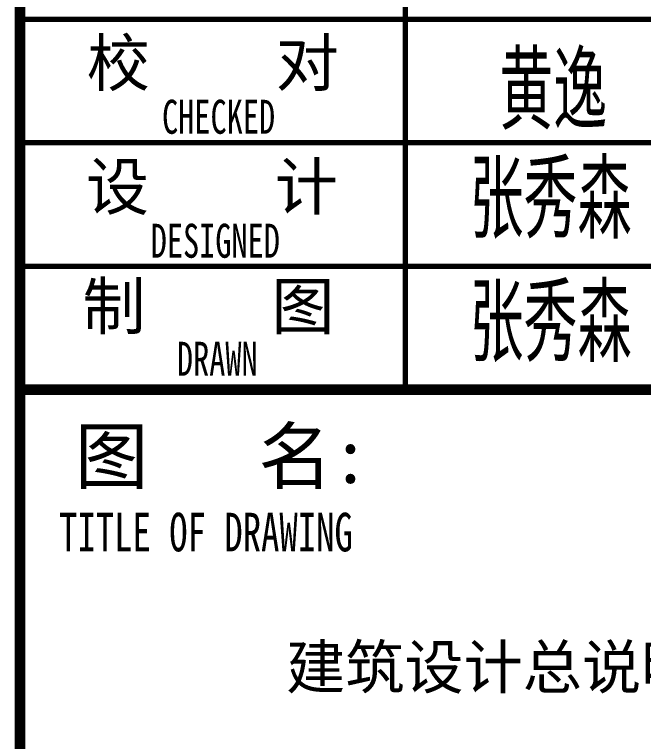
# Model space of a CAD drawing. Extents: x -518115 to 790560, y -210384 to 1628073.
# Drawn here: x 482384 to 486463, y 1037553 to 1042263 of the extents above; entities that cross this region are included whole.
import ezdxf
from ezdxf.enums import TextEntityAlignment as Align

# ---------------------------------------------------------------- set-up
doc = ezdxf.new("R2010")
doc.units = 0
doc.header["$LTSCALE"] = 1000
doc.header["$MEASUREMENT"] = 0
doc.layers.add('可改文字', color=6, linetype='Continuous', lineweight=18)
doc.layers.add('图框', color=140, linetype='Continuous')
doc.layers.add('图签文字', color=147, linetype='Continuous')
doc.styles.add('宋体', font='', dxfattribs={"height": 50})
doc.styles.add('建筑图签-1', font='', dxfattribs={"width": 0.7})
doc.styles.add('建筑图签-2', font='TXT.shx', dxfattribs={"width": 0.5, "bigfont": 'HZTXT.shx'})
doc.styles.get('宋体').set_extended_font_data('SimSun')
doc.styles.get('建筑图签-1').set_extended_font_data('SimHei')

# ---------------------------------------------------------------- blocks, each defined once
blk = doc.blocks.new('TK')
at = {"layer": '图框'}
for points, const_width in [([(541480, 490313.7), (541480, 547713.7)], 70), ([(543979.5, 497114), (543980, 503514)], 35), ([(541480, 499514), (548480, 499514)], 35), ([(541480, 498714), (548480, 498714)], 35), ([(541480, 497914), (548480, 497914)], 35), ([(541480, 497114), (548480, 497114)], 70)]:
    blk.add_lwpolyline(points, dxfattribs=dict(at, const_width=const_width))
at = {"layer": '图框', "style": '建筑图签-1', "width": 0.7}
for s, p in [('CHECKED  ', (542873, 498882.4)), ('DESIGNED ', (542799.5, 498079.1)), (' DRAWN   ', (542864.5, 497314.2))]:
    blk.add_text(s, height=220, dxfattribs=at).set_placement(p, align=Align.MIDDLE)
blk.add_text('TITLE OF DRAWING', height=250, dxfattribs=at).set_placement((541734, 496066.2))
at = {"layer": '图签文字', "color": 7, "style": '建筑图签-1'}
for s, height, p in [('校    对', 300, (541913.3, 499081.8)), ('设    计', 300, (541907.8, 498280.2)), ('制    图', 300, (541884.8, 497505.4)), ('图   名:', 350, (541835.2, 496508.8))]:
    blk.add_text(s, height=height, dxfattribs=at).set_placement(p)
at = {"layer": '图签文字', "color": 1, "style": '建筑图签-2', "width": 0.7}
for s, p in [('黄逸', (544588.1, 498799.8)), ('张秀森', (544396.3, 498094.1)), ('张秀森', (544396.3, 497294.1))]:
    blk.add_text(s, height=500, dxfattribs=at).set_placement(p)

msp = doc.modelspace()

# ---------------------------------------------------------------- block references
msp.add_blockref('TK', (-59060.9, 542718.4))

# ---------------------------------------------------------------- texts
at = {"layer": '可改文字', "color": 3, "style": '宋体'}
msp.add_text('建筑设计总说明（三）', height=281.28, dxfattribs=at).set_placement((486063.3, 1038040.2), align=Align.MIDDLE)

doc.saveas('drawing.dxf')
